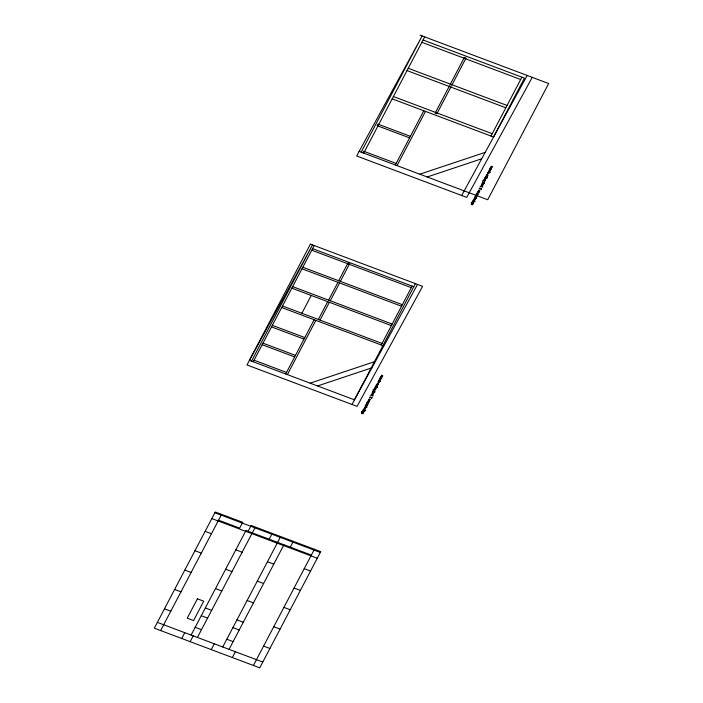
<?xml version="1.0" encoding="UTF-8"?>
<svg xmlns="http://www.w3.org/2000/svg" width="703" height="703" viewBox="0 0 703 703"><rect width="100%" height="100%" fill="white"/><g stroke="black" fill="none" stroke-linecap="round" stroke-linejoin="round"><path stroke-width="1.05" d="M365.375 407.529L365.323 407.837M378.935 381.72L378.899 381.922M475.026 198.527L474.947 198.984M488.594 172.701L488.506 173.166M373.416 393.838C373.152 395.191 370.411 393.487 372.687 394.19M483.058 184.871C482.935 186.084 480.008 184.59 482.328 185.214M365.305 409.287L364.672 409.744M370.261 399.858L369.646 400.271M378.478 384.172L377.845 384.638M381.228 378.97L380.604 379.383M382.81 375.92L382.186 376.377M474.956 200.293L474.323 200.759M479.921 190.838L479.288 191.295M488.119 175.205L487.495 175.662M490.879 169.95L490.255 170.407M492.452 166.98L491.828 167.393M475.404 196.365L475.659 197.042L476.212 195.996M374.664 388.364L374.927 389.04L375.472 387.994M376.755 387.52L375.903 387.88L375.103 387.212L375.525 386.316L377.634 387.107L376.755 387.054M486.406 178.544L485.518 178.896L484.745 178.211L485.167 177.332L487.276 178.123L486.397 178.079M367.924 404.348L367.546 404.998L366.017 404.427L367.678 404.322M369.426 401.492L369.049 402.142L367.52 401.571L369.172 401.466M377.625 385.868L377.247 386.509L375.718 385.938L377.379 385.833M381.975 377.581L381.58 378.249L380.059 377.669L381.711 377.564M477.583 195.355L477.091 195.724M479.068 192.517L478.69 193.167L477.161 192.587L478.822 192.481M487.276 176.884L486.889 177.534L485.369 176.963L487.021 176.848M491.608 168.623L491.23 169.265L489.701 168.694L491.362 168.588M361.184 152.138L422.16 35.941L356.641 155.987L466.722 197.402L532.241 77.356M251.542 361.114L312.51 244.925L249.433 360.323L354.453 399.831L417.529 284.434M362.871 152.771L363.688 151.224L396.167 163.439M253.229 361.746L314.197 245.558M363.715 153.087L424.691 36.899M301.895 313.274L311.244 295.462M285.708 373.97L314.153 319.742M395.35 164.985L423.804 110.766M287.386 374.602L315.84 320.375M397.037 165.618L425.491 111.399M318.345 319.461L327.695 301.649M338.679 280.734L348.029 262.922L349.716 263.555L340.366 281.376M328.6 300.128L337.95 282.316M320.032 320.102L329.382 302.281M330.287 300.77L339.637 282.949M160.636 630.565L221.612 514.368M181.726 638.5L184.775 632.682M191.102 635.064L245.98 530.493L311.35 555.089M190.162 641.672L193.211 635.864M248.089 531.292L251.138 525.475L320.726 551.662L259.75 667.85L154.317 628.183L215.285 511.995L242.702 522.303L239.653 528.111L218.563 520.185M197.429 637.445L254.943 527.839M211.252 649.607L214.301 643.79M269.17 539.219L272.219 533.41M222.737 646.971L280.251 537.356M381.219 344.971L412.107 286.103M491.002 136.048L521.898 77.172M352.01 404.48L415.42 283.634M461.66 195.496L527.18 75.449M229.064 649.344L283.933 544.772M232.341 657.533L235.391 651.725M290.26 547.154L293.309 541.345M370.384 396.114L370.279 395.93M372.59 391.896L373.267 390.622L373.012 391.659M475.79 195.206L477.302 195.803M480.026 187.13L479.947 186.954M482.24 182.921L482.908 181.638L482.662 182.683M366.562 404.981L366.017 406.026L365.753 405.341M485.123 179.019L484.569 180.065L484.314 179.379M371.79 397.599L371.544 398.645L372.001 397.318A3.673 3.234 -14.1 0 1 370.367 397.45M253.423 665.469L314.399 549.28M472.161 202.042L473.374 201.77L473.699 202.728M362.52 411.018L363.697 410.737L364.075 411.686M483.181 184.177L481.669 184.001L482.68 184.687M477.319 195.337L476.66 195.531M373.53 393.162L372.028 392.986L373.038 393.662M482.794 180.451L485.123 180.908L483.26 180.495M373.144 389.427L375.481 389.884L373.592 389.471M480.808 186.049L481.766 186.084L481.107 186.638M371.158 395.033L372.133 395.086L371.43 395.604M474.077 200.46L474.112 200.417A2.997 2.636 -14.1 0 1 474.42 200.021M380.358 379.084L380.393 379.04A2.997 2.636 -14.1 0 1 380.701 378.645M381.931 376.096L381.975 376.026A2.997 2.636 -14.1 0 1 382.283 375.639M490.009 170.108L490.044 170.056A2.997 2.636 -14.1 0 1 490.351 169.66M488.849 172.833L488.884 173.623L488.19 173.272A3.99 3.515 -14.1 0 1 488.26 172.929A1.907 1.678 -14.1 0 0 488.304 172.674L487.601 173.36L488.216 172.27M475.281 198.677L475.325 199.476L474.63 199.125A3.99 3.515 -14.1 0 1 474.692 198.782M379.198 381.808L379.225 382.617L378.548 382.247A3.99 3.515 -14.1 0 1 378.609 381.914A1.907 1.678 -14.1 0 0 378.653 381.65L377.915 382.3L378.566 381.246M365.639 407.661L365.692 408.434L364.98 408.1A3.99 3.515 -14.1 0 1 365.042 407.766A1.907 1.678 -14.1 0 0 365.085 407.503L364.374 408.171L364.998 407.099M487.241 175.381L487.284 175.319A2.997 2.636 -14.1 0 1 487.592 174.924M364.418 409.454L364.462 409.392A2.997 2.636 -14.1 0 1 364.769 408.997M491.564 167.129L491.617 167.05A2.997 2.636 -14.1 0 1 491.924 166.655M377.581 384.374L377.634 384.295A2.997 2.636 -14.1 0 1 377.942 383.9L378.091 383.961M369.383 399.998L369.435 399.928A2.997 2.636 -14.1 0 1 369.743 399.532M380.165 378.97L380.2 378.926A2.355 2.074 -14.1 0 1 380.499 378.566L380.288 378.495M377.406 384.225L377.441 384.181A2.355 2.074 -14.1 0 1 377.739 383.82L377.529 383.75M478.84 190.891L478.884 190.829A2.355 2.074 -14.1 0 1 479.182 190.478L478.954 190.399M381.729 375.982L381.782 375.912A2.355 2.074 -14.1 0 1 382.081 375.56L381.87 375.49M489.815 169.994L489.85 169.941A2.355 2.074 -14.1 0 1 490.149 169.59L489.921 169.511M491.379 166.998L491.423 166.936A2.355 2.074 -14.1 0 1 491.722 166.576L491.476 166.506M487.038 175.267L487.091 175.196A2.355 2.074 -14.1 0 1 487.39 174.845L487.161 174.775M364.224 409.339L364.268 409.278A2.355 2.074 -14.1 0 1 364.567 408.926L364.356 408.856M369.18 399.884L369.242 399.814A2.355 2.074 -14.1 0 1 369.541 399.453L369.312 399.383M478.62 190.241L478.312 191.321M381.518 375.323L381.211 376.404M482.311 186.893C482.24 185.583 478.796 186.242 482.671 186.893A0.914 0.8 -14.1 0 0 482.812 186.647L482.443 186.286M372.704 395.851C372.467 394.691 368.741 394.945 373.021 395.877A0.914 0.8 -14.1 0 0 373.161 395.622L372.792 395.262M489.587 169.353L489.279 170.434M486.828 174.608L486.52 175.688M473.655 199.714L473.347 200.786M491.16 166.347L490.852 167.419M379.936 378.337L379.629 379.409M377.177 383.592L376.87 384.664M364.005 408.689L363.697 409.77M483.277 182.718C485.492 181.119 483.708 185.733 484.437 182.218M373.636 391.694C375.885 390.095 373.978 394.673 374.796 391.193M368.978 399.225L368.671 400.297M484.481 179.239C482.17 178.843 486.854 182.385 485.193 179.045M475.571 196.225C473.453 195.504 477.618 199.555 476.326 196.04M374.84 388.223C372.66 387.59 377.019 391.509 375.543 388.021M365.929 405.2C363.6 404.656 368.144 408.452 366.676 405.025M482.979 182.587L484.27 182.174M373.337 391.562L374.629 391.158M473.479 202.895L471.291 202.438L472.161 202.482M363.785 411.888L361.65 411.422L362.52 411.457M419.814 174.186L485.123 152.393M427.213 176.971L481.608 158.816M310.164 383.17L375.472 361.368M317.563 385.956L371.957 367.792M483.031 184.511C484.78 183.914 480.65 182.332 483.014 183.799M490.009 171.347L488.444 171.101L489.683 171.242M380.358 380.332L378.794 380.077L380.042 380.218M373.302 393.504C375.376 392.687 370.718 391.518 373.372 392.784M474.648 198.123L474.015 199.195L474.727 198.527A1.907 1.678 -14.1 0 1 474.683 198.782M473.971 199.863L474.217 199.951A2.355 2.074 -14.1 0 0 473.927 200.302M420.051 35.15L548.683 83.543L487.715 199.731L359.084 151.338M423.065 39.992L524.429 78.13L493.532 136.997L392.169 98.868M421.844 42.321L520.677 79.501M408.232 68.27L507.056 105.45M407.011 70.59L505.844 107.77M393.39 96.539L492.223 133.719M492.153 166.453L491.467 166.198M410.394 136.329L377.915 124.106L377.098 125.661L409.577 137.876M488.629 171.734L490.255 172.34L488.295 171.875M479.613 190.355L478.954 190.1M475.061 197.587L476.687 198.193L474.745 197.736M312.571 248.651L413.795 286.736M311.763 250.206L411.299 287.65M302.817 267.245L402.353 304.689M302.009 268.792L401.536 306.244M292.659 286.613L392.195 324.057M291.842 288.16L391.378 325.603M282.492 305.981L382.028 343.424M281.683 307.527L382.907 345.604M272.333 325.34L304.812 337.563M271.516 326.895L303.995 339.11M382.502 375.437L381.852 375.182M378.979 380.71L380.604 381.325L378.68 380.877M262.984 343.161L295.462 355.375M262.175 344.707L294.645 356.922M369.013 401.053L368.117 400.429L369.189 400.833M254.038 360.2L286.516 372.414M365.419 406.562L367.045 407.178L365.121 406.721M214.881 512.768L320.322 552.435M211.831 518.577L317.273 558.244M205.127 531.354L211.454 533.735M304.232 568.648L310.559 571.021M235.813 549.86L242.14 552.242M267.448 561.759L273.775 564.14M194.959 550.721L201.286 553.103M294.074 588.007L300.401 590.388M225.654 569.228L231.981 571.609M257.289 581.126L263.607 583.508M184.801 570.089L191.128 572.47M283.915 607.374L290.242 609.756M215.487 588.587L221.814 590.968M247.122 600.494L253.449 602.866M174.634 589.457L180.961 591.829M273.748 626.742L280.075 629.123M205.329 607.954L211.656 610.336M236.964 619.853L243.291 622.234M201.26 615.705L207.587 618.078M232.895 627.603L239.222 629.985M164.476 608.816L170.803 611.197M263.59 646.101L269.917 648.482M195.17 627.322L201.497 629.703M226.797 639.22L233.124 641.602M157.358 622.375L262.799 662.041M490.571 169.467L489.921 169.212M474.648 199.819L474.024 199.582M369.963 399.33L369.347 399.093M487.812 174.722L487.197 174.485M486.854 176.444L485.966 175.82L487.038 176.225M380.929 378.442L380.305 378.205M364.998 408.803L364.374 408.566M491.379 167.964L490.299 167.551L491.195 168.175M367.695 403.689L366.615 403.285L367.511 403.909M377.511 383.451L378.17 383.697M377.212 385.42L376.316 384.796L377.388 385.209M478.84 191.857L477.759 191.453L478.655 192.077M381.729 376.94L380.657 376.536L381.544 377.159M477.337 194.713L476.265 194.309L477.161 194.933M485.395 179.476L484.789 180.126L485.448 179.546M375.754 388.46L375.147 389.111L375.815 388.566M366.843 405.438L366.237 406.088L366.904 405.552M479.086 190.952A2.997 2.636 -14.1 0 1 479.384 190.548M483.233 182.666A1.573 1.38 -14.1 0 1 482.434 182.982M371.782 397.573A3.313 2.917 -14.1 0 1 369.611 397.582L369.734 397.344A3.058 2.689 -14.1 0 0 370.358 397.476M373.583 391.641A1.573 1.38 -14.1 0 1 372.792 391.966M363.943 411.396C362.959 412.96 362.168 409.814 363.943 411.396M375.358 387.107C377.116 388.724 376.307 385.587 375.358 387.089M485 178.131C486.722 179.766 486.045 176.602 485 178.131M472.328 202.271L473.585 202.49L472.337 202.218M476.581 196.699C476.151 198.018 475.817 195.803 476.581 196.682M363.135 412.907C362.142 414.638 361.404 411.237 363.135 412.925M472.785 203.923C472.117 202.13 470.79 205.118 472.776 203.993M310.401 244.126L246.99 364.971L357.071 406.378L422.591 286.332L310.401 244.126M464.375 57.391L450.148 84.501L451.836 85.133L466.063 58.024L464.375 57.391M449.375 86.065L435.148 113.174L436.835 113.816L451.062 86.706L449.375 86.065M197.394 598.815L187.226 618.183L193.553 620.564L203.721 601.197L197.394 598.815M363.143 409.902L365.252 410.693L363.143 409.902M366.931 402.678L368.46 403.258L366.931 402.678M472.794 200.926L474.903 201.717L472.794 200.926M476.581 193.703L478.11 194.274L476.581 193.703M479.384 188.369L479.253 188.615A3.313 2.917 -14.1 0 0 481.432 188.597L481.186 189.661L481.643 188.334A3.673 3.234 -14.1 0 1 480.008 188.474A3.058 2.689 -14.1 0 1 479.384 188.369M471.845 204.661A0.896 0.791 -14.1 0 0 473.014 203.694A0.896 0.791 -14.1 0 0 471.555 203.316A0.896 0.791 -14.1 0 0 471.845 204.661M362.194 413.636A0.896 0.791 -14.1 0 0 363.363 412.679A0.896 0.791 -14.1 0 0 361.913 412.301A0.896 0.791 -14.1 0 0 362.194 413.636"/></g></svg>
